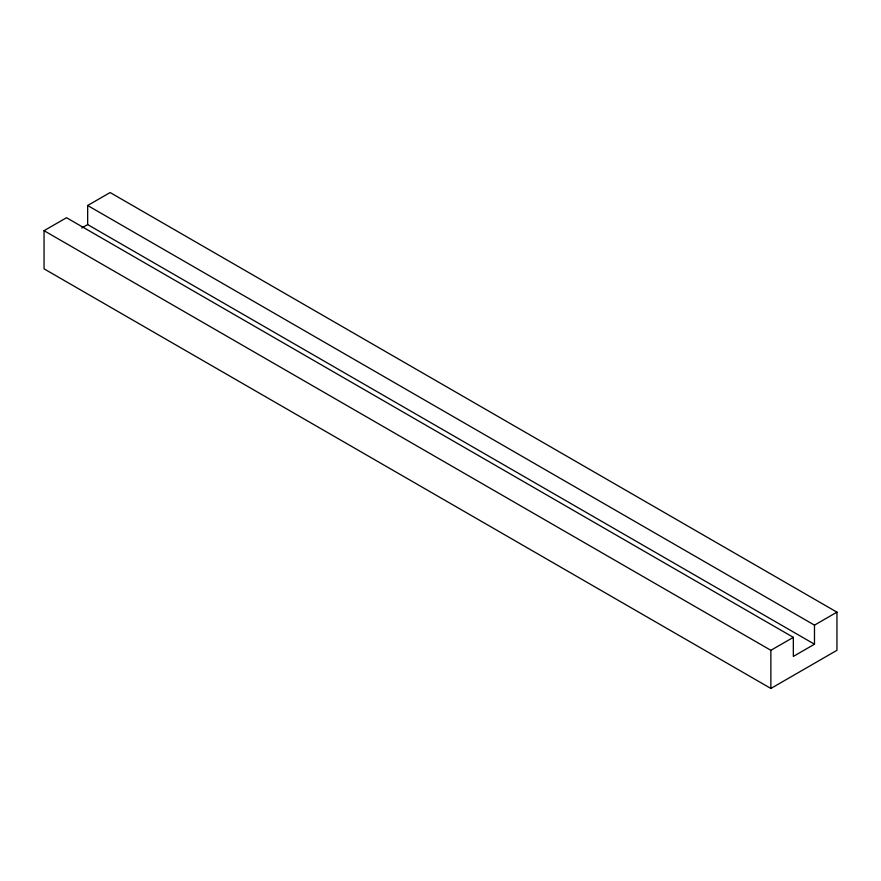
<?xml version="1.0" encoding="UTF-8"?>
<svg xmlns="http://www.w3.org/2000/svg" width="881" height="881" viewBox="0 0 881 881"><rect width="100%" height="100%" fill="white"/><g stroke="black" fill="none" stroke-linecap="round" stroke-linejoin="round"><path stroke-width="1.32" d="M87.659 205.504L110.125 192.543L836.95 612.163L836.95 650.31L770.875 688.457L44.05 268.837L44.05 230.69L66.516 217.717L793.341 637.348L793.341 656.422L814.485 644.209L814.485 625.136L87.659 205.504L87.659 224.578L814.485 644.209M81.79 227.97L87.659 224.578M44.05 230.69L770.875 650.31L793.341 637.348M814.485 625.136L836.95 612.163M770.875 650.31L770.875 688.457"/></g></svg>
